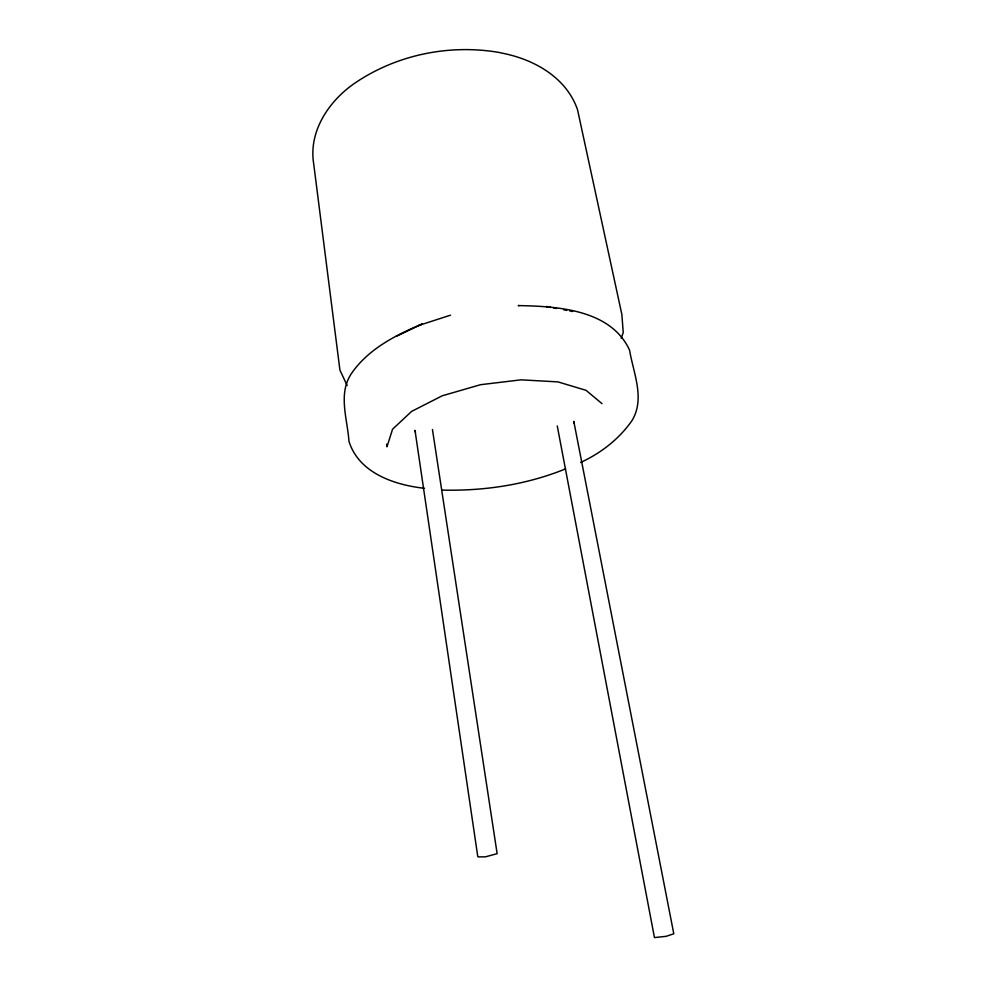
<?xml version="1.0" encoding="UTF-8"?>
<svg xmlns="http://www.w3.org/2000/svg" width="987" height="987" viewBox="0 0 987 987"><rect width="100%" height="100%" fill="white"/><g stroke="black" fill="none" stroke-linecap="round" stroke-linejoin="round"><path stroke-width="1.48" d="M621.242 338.27L623.241 332.52L621.847 314.421L577.518 109.656C566.304 77.344 533.967 59.294 501.964 53.113L498.941 52.422C448.851 43.884 395.75 54.89 353.839 83.821C328.486 101.661 308.475 131.592 313.681 163.719L339.935 370.187L347.19 385.535M580.615 462.471C600.997 453.07 618.985 439.141 631.914 420.721C645.424 398.711 633.321 373.061 629.583 350.188C610.842 309.4 557.236 306.278 518.2 305.588L519.063 305.563M396.182 336.37L422.14 324.02L418.5 325.55C393.665 336.234 368.644 349.534 352.544 371.988C337.283 392.493 347.399 418.451 348.966 441.263C358.787 473.094 394.529 485.012 424.472 488.294M565.613 468.862C526.7 484.716 484.247 491.107 442.361 490.107M450.479 315.186L418.5 325.55M549.784 306.871L546.255 306.562L550.66 307.389M553.584 307.932L556.52 308.487M563.836 309.856L566.772 310.399M569.709 310.954L572.633 311.497M602.021 403.658L586.019 390.309L557.926 381.883L521.087 379.835L480.558 384.696L442.238 395.787L411.579 411.419L392.555 429.234L386.99 446.79L386.62 444.15M415.465 432.257L414.996 430.295L477.696 856.037L478.016 856.876L485.431 856.839L497.14 853.669L432.454 429.518M557.26 425.952L654.455 937.588L666.126 936.33L673.8 933.788L573.78 421.338L573.792 423.287"/></g></svg>
